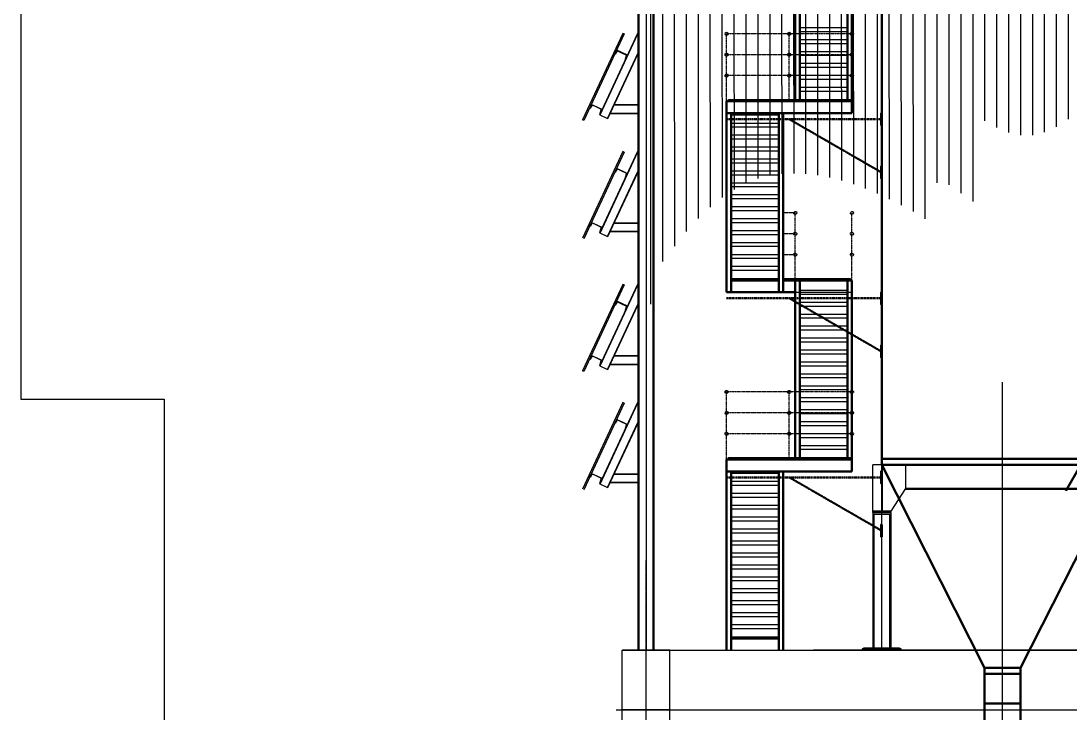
# Model space of a CAD drawing. Header units: millimetres. Extents: x -1263456 to 2767218, y -83310 to 50301.
# Drawn here: x 1071184 to 1088766, y -44784 to -33191 of the extents above; entities that cross this region are included whole.
import ezdxf

# ---------------------------------------------------------------- set-up
doc = ezdxf.new("R2010")
doc.units = ezdxf.units.MM
for name, pattern in [('AM_ISO08W050', [18, 12, -1.5, 3, -1.5]), ('CENTER2', [1.125, 0.75, -0.125, 0.125, -0.125]), ('gen7', [13.75, 9.75, -1.5, 1, -1.5])]:
    doc.linetypes.add(name, pattern=pattern)
doc.layers.get('0').update_dxf_attribs({"color": 255, "lineweight": 50})
for name, color, linetype in [('2', 7, 'Continuous'), ('3', 11, 'Continuous'), ('4', 3, 'Continuous'), ('7', 4, 'gen7'), ('8', 1, 'Continuous'), ('AM-8', 1, 'Continuous'), ('CENTER', 1, 'Continuous'), ('TRATTEGGI', 1, 'Continuous')]:
    doc.layers.add(name, color=color, linetype=linetype)
for name, color, linetype, lineweight in [('AM_0', 7, 'Continuous', 50), ('AM_7', 4, 'AM_ISO08W050', 25), ('AM_8', 1, 'Continuous', 25)]:
    doc.layers.add(name, color=color, linetype=linetype, lineweight=lineweight)
doc.layers.add('AM_VIEWS', color=1, linetype='Continuous', lineweight=25, plot=False)

# ---------------------------------------------------------------- blocks, each defined once
blk = doc.blocks.new('E322')
at = {"layer": 'AM-8'}
for p, q in [((1235654, -27736, 0), (1235016, -26367, 0)), ((1235244, -26382, 0), (1235267, -26372, 0)), ((1235267, -26372, 0), (1235943, -27822, 0)), ((1235649, -27738, 0), (1235016, -26381, 0)), ((1235244, -26382, 0), (1235920, -27832, 0)), ((1235524, -27797, 0), (1235016, -26708, 0)), ((1235519, -27799, 0), (1235016, -26722, 0)), ((1235190, -26739, 0), (1235371, -26654, 0)), ((1235409, -27565, 0), (1235016, -27565, 0)), ((1235412, -27571, 0), (1235016, -27571, 0)), ((1235476, -27709, 0), (1235016, -27709, 0)), ((1235479, -27715, 0), (1235016, -27715, 0)), ((1235654, -27736, 0), (1235524, -27797, 0)), ((1235920, -27832, 0), (1235943, -27822, 0)), ((1235654, -29714, 0), (1235016, -28345, 0)), ((1235649, -29717, 0), (1235016, -28359, 0)), ((1235244, -28361, 0), (1235267, -28350, 0)), ((1235244, -28361, 0), (1235920, -29811, 0)), ((1235267, -28350, 0), (1235943, -29800, 0)), ((1235524, -29775, 0), (1235016, -28686, 0)), ((1235519, -29777, 0), (1235016, -28700, 0)), ((1235409, -29543, 0), (1235016, -29543, 0)), ((1235412, -29549, 0), (1235016, -29549, 0)), ((1235476, -29687, 0), (1235016, -29687, 0)), ((1235479, -29693, 0), (1235016, -29693, 0)), ((1235654, -29714, 0), (1235524, -29775, 0))]:
    blk.add_line(p, q, dxfattribs=at)
at = {"layer": 'AM-8', "elevation": 0}
for points in [[(1235283, -26702), (1235353, -26669, -0.383987), (1235367, -26674), (1235395, -26720, 0.432208), (1235403, -26722), (1235371, -26654), (1235280, -26697), (1235190, -26739), (1235221, -26807, 0.432208), (1235225, -26800), (1235207, -26748, -0.383987), (1235213, -26735)], [(1235705, -27608), (1235775, -27576, -0.383987), (1235789, -27580), (1235817, -27627, 0.432208), (1235825, -27629), (1235793, -27561), (1235703, -27603), (1235612, -27645), (1235644, -27713, 0.432208), (1235648, -27706), (1235630, -27654, -0.383987), (1235636, -27641)], [(1235283, -28680), (1235353, -28648, -0.383987), (1235367, -28652), (1235395, -28699, 0.432208), (1235403, -28701), (1235371, -28633), (1235280, -28675), (1235190, -28717), (1235221, -28785, 0.432208), (1235225, -28778), (1235207, -28726, -0.383987), (1235213, -28713)], [(1235705, -29587), (1235775, -29554, -0.383987), (1235789, -29558), (1235817, -29605, 0.432208), (1235825, -29607), (1235793, -29539), (1235703, -29581), (1235612, -29623), (1235644, -29691, 0.432208), (1235648, -29684), (1235630, -29633, -0.383987), (1235636, -29619)]]:
    blk.add_lwpolyline(points, format="xyb", close=True, dxfattribs=at)
blk = doc.blocks.new('12050716')
at = {"layer": '2'}
for p, q in [((-66113, 44578), (-66663, 44578)), ((-66663, 43798), (-66663, 44578)), ((-66518, 44578), (-66518, 43798)), ((-66508, 44578), (-66518, 44578)), ((-66508, 44578), (-66508, 43798)), ((-66113, 44578), (-66113, 44178)), ((-66508, 44178), (-66518, 44178)), ((-66113, 44178), (-66363, 43798)), ((-66363, 43798), (-66663, 43798)), ((-66663, 43778), (-66663, 43798)), ((-66363, 43778), (-66363, 43798)), ((-66363, 43778), (-66663, 43778))]:
    blk.add_line(p, q, dxfattribs=at)
blk = doc.blocks.new('A$C6376d8b6')
at = {"layer": 'TRATTEGGI'}
h = blk.add_hatch(dxfattribs=at)
h.set_pattern_fill('LINES', color=256, scale=10, angle=90, style=0)
h.set_pattern_definition([(90, (-51441.857, -26131.692), (-25.4, 2e-15), [])])
h.paths.add_polyline_path([(255, 14183), (255, 14153), (2295, 14153), (2295, 14183)])
h = blk.add_hatch(dxfattribs=at)
h.set_pattern_fill('LINES', color=256, scale=10, angle=90, style=0)
h.set_pattern_definition([(90, (-51541.857, -29131.692), (-25.4, 2e-15), [])])
h.paths.add_polyline_path([(300, 11153), (300, 11183), (1100, 11183), (1100, 11153)])
h.paths.add_polyline_path([(2295, 11183), (2295, 11153), (1175, 11153), (1175, 11183)])
h = blk.add_hatch(dxfattribs=at)
h.set_pattern_fill('LINES', color=256, scale=10, angle=90, style=0)
h.set_pattern_definition([(90, (-51441.857, -32131.692), (-25.4, 2e-15), [])])
h.paths.add_polyline_path([(255, 8183), (255, 8153), (2295, 8153), (2295, 8183)])
for p, q in [((1375, 17153), (1375, 14183)), ((1450, 17153), (1450, 14183)), ((2250, 17153), (2250, 14183)), ((2325, 17153), (2325, 13953)), ((2825, 17063), (2825, 8063)), ((225, 14153), (225, 10953)), ((2325, 14153), (225, 14153)), ((225, 13953), (2325, 13953)), ((300, 13953), (300, 10953)), ((1100, 13953), (1100, 10953)), ((1175, 13953), (1175, 10953)), ((1100, 11153), (300, 11153)), ((2325, 11153), (1175, 11153)), ((1375, 11153), (1375, 8183)), ((1450, 11153), (1450, 8183)), ((2250, 11153), (2250, 8183)), ((2325, 11153), (2325, 7953)), ((1375, 10953), (225, 10953)), ((1175, 10953), (1375, 10953)), ((225, 8153), (225, 4953)), ((2325, 8153), (225, 8153)), ((6875, 8163), (2825, 8163)), ((225, 7953), (2325, 7953)), ((300, 7953), (300, 4953)), ((1100, 7953), (1100, 4953)), ((1175, 7953), (1175, 4953)), ((6875, 8063), (2825, 8063)), ((2825, 8063), (4550, 4663)), ((6875, 8063), (5150, 4663)), ((6160, 8063), (5913, 7628)), ((3225, 7663), (6475, 7663)), ((1100, 5153), (300, 5153)), ((4550, 4663), (5150, 4663)), ((4550, 4563), (4550, 4663)), ((5150, 4563), (5150, 4663)), ((4550, 4563), (5150, 4563)), ((4550, 4563), (4550, 4063)), ((5150, 4563), (5150, 4063)), ((4550, 4063), (5150, 4063)), ((4550, 4063), (4550, 3008)), ((5150, 4063), (5150, 3008))]:
    blk.add_line(p, q)
at = {"linetype": 'CENTER2', "ltscale": 0.5}
for p, q in [((2825, 13853), (225, 13853)), ((1275, 13853), (2815, 12964)), ((2815, 12964), (2825, 12964)), ((2825, 10853), (225, 10853)), ((1275, 10853), (2815, 9964)), ((2815, 9964), (2825, 9964)), ((2825, 7853), (225, 7853)), ((1275, 7853), (2825, 6958)), ((2815, 6958), (2825, 6958))]:
    blk.add_line(p, q, dxfattribs=at)
for points in [[(2825, 13953), (2825, 13753), (2815, 13753), (2815, 13953)], [(2825, 12864), (2815, 12864), (2815, 13064), (2825, 13064)], [(2825, 10953), (2825, 10753), (2815, 10753), (2815, 10953)], [(2825, 9864), (2815, 9864), (2815, 10064), (2825, 10064)], [(2825, 7953), (2825, 7753), (2815, 7753), (2815, 7953)], [(2825, 6858), (2815, 6858), (2815, 7058), (2825, 7058)]]:
    blk.add_lwpolyline(points, close=True)
at = {"layer": '3'}
blk.add_line((1375, 10953), (2325, 10953), dxfattribs=at)
at = {"layer": '4'}
for points in [[(1450, 15383), (1450, 15323), (2250, 15323), (2250, 15383)], [(1450, 15183), (1450, 15123), (2250, 15123), (2250, 15183)], [(1450, 14983), (1450, 14923), (2250, 14923), (2250, 14983)], [(1450, 14783), (1450, 14723), (2250, 14723), (2250, 14783)], [(1450, 14583), (1450, 14523), (2250, 14523), (2250, 14583)], [(1450, 14383), (1450, 14323), (2250, 14323), (2250, 14383)], [(255, 14153), (255, 14183), (2295, 14183), (2295, 14153)], [(300, 13783), (300, 13723), (1100, 13723), (1100, 13783)], [(300, 13583), (300, 13523), (1100, 13523), (1100, 13583)], [(300, 13383), (300, 13323), (1100, 13323), (1100, 13383)], [(300, 13183), (300, 13123), (1100, 13123), (1100, 13183)], [(300, 12983), (300, 12923), (1100, 12923), (1100, 12983)], [(300, 12783), (300, 12723), (1100, 12723), (1100, 12783)], [(300, 12583), (300, 12523), (1100, 12523), (1100, 12583)], [(300, 12383), (300, 12323), (1100, 12323), (1100, 12383)], [(300, 12183), (300, 12123), (1100, 12123), (1100, 12183)], [(300, 11983), (300, 11923), (1100, 11923), (1100, 11983)], [(300, 11783), (300, 11723), (1100, 11723), (1100, 11783)], [(300, 11583), (300, 11523), (1100, 11523), (1100, 11583)], [(300, 11383), (300, 11323), (1100, 11323), (1100, 11383)], [(1450, 10983), (1450, 10923), (2250, 10923), (2250, 10983)], [(1450, 10783), (1450, 10723), (2250, 10723), (2250, 10783)], [(1450, 10583), (1450, 10523), (2250, 10523), (2250, 10583)], [(1450, 10383), (1450, 10323), (2250, 10323), (2250, 10383)], [(1450, 10183), (1450, 10123), (2250, 10123), (2250, 10183)], [(1450, 9983), (1450, 9923), (2250, 9923), (2250, 9983)], [(1450, 9783), (1450, 9723), (2250, 9723), (2250, 9783)], [(1450, 9583), (1450, 9523), (2250, 9523), (2250, 9583)], [(1450, 9383), (1450, 9323), (2250, 9323), (2250, 9383)], [(1450, 9183), (1450, 9123), (2250, 9123), (2250, 9183)], [(1450, 8983), (1450, 8923), (2250, 8923), (2250, 8983)], [(1450, 8783), (1450, 8723), (2250, 8723), (2250, 8783)], [(1450, 8583), (1450, 8523), (2250, 8523), (2250, 8583)], [(1450, 8383), (1450, 8323), (2250, 8323), (2250, 8383)], [(255, 8153), (255, 8183), (2295, 8183), (2295, 8153)], [(300, 7783), (300, 7723), (1100, 7723), (1100, 7783)], [(300, 7583), (300, 7523), (1100, 7523), (1100, 7583)], [(300, 7383), (300, 7323), (1100, 7323), (1100, 7383)], [(300, 7183), (300, 7123), (1100, 7123), (1100, 7183)], [(300, 6983), (300, 6923), (1100, 6923), (1100, 6983)], [(300, 6783), (300, 6723), (1100, 6723), (1100, 6783)], [(300, 6583), (300, 6523), (1100, 6523), (1100, 6583)], [(300, 6383), (300, 6323), (1100, 6323), (1100, 6383)], [(300, 6183), (300, 6123), (1100, 6123), (1100, 6183)], [(300, 5983), (300, 5923), (1100, 5923), (1100, 5983)], [(300, 5783), (300, 5723), (1100, 5723), (1100, 5783)], [(300, 5583), (300, 5523), (1100, 5523), (1100, 5583)], [(300, 5383), (300, 5323), (1100, 5323), (1100, 5383)]]:
    blk.add_lwpolyline(points, close=True, dxfattribs=at)
for points in [[(300, 13953), (300, 13923), (1100, 13923), (1100, 13953)], [(300, 11183), (1100, 11183)], [(1100, 11153), (300, 11153)], [(1175, 11183), (2295, 11183), (2295, 11153), (1175, 11153)], [(300, 7953), (300, 7923), (1100, 7923), (1100, 7953)], [(300, 5183), (1100, 5183)], [(1100, 5153), (300, 5153)]]:
    blk.add_lwpolyline(points, dxfattribs=at)
at = {"layer": '4', "lineweight": -3, "elevation": 0}
blk.add_lwpolyline([(3150, 4959), (3150, 4979), (2500, 4979), (2500, 4959)], dxfattribs=at)
at = {"layer": '7', "ltscale": 0.5}
for p, q in [((2325, 15283), (225, 15283)), ((225, 14153), (225, 15283)), ((1275, 14153), (1275, 15283)), ((2325, 14153), (2325, 15283)), ((2325, 14933), (225, 14933)), ((2325, 14583), (225, 14583)), ((1375, 12283), (1175, 12283)), ((1375, 11153), (1375, 12283)), ((2325, 11153), (2325, 12283)), ((1375, 11933), (1175, 11933)), ((1375, 11583), (1175, 11583)), ((2325, 9283), (225, 9283)), ((225, 8153), (225, 9283)), ((1275, 8153), (1275, 9283)), ((2325, 8153), (2325, 9283)), ((2325, 8933), (225, 8933)), ((2325, 8583), (225, 8583))]:
    blk.add_line(p, q, dxfattribs=at)
at = {"layer": '7'}
blk.add_line((4850, 1006), (4850, 9450), dxfattribs=at)
at = {"layer": '7', "lineweight": -3, "ltscale": 0.25}
blk.add_line((2825, 4959, 0), (2825, 8093), dxfattribs=at)
at = {"layer": '7', "ltscale": 0.5}
for centre in [(225, 15283), (1275, 15283), (2325, 15283), (225, 14933), (1275, 14933), (2325, 14933), (225, 14583), (1275, 14583), (2325, 14583), (1375, 12283), (2325, 12283), (1375, 11933), (2325, 11933), (1375, 11583), (2325, 11583), (225, 9283), (1275, 9283), (2325, 9283), (225, 8933), (1275, 8933), (2325, 8933), (225, 8583), (1275, 8583), (2325, 8583)]:
    blk.add_circle(centre, 25, dxfattribs=at)
at = {"layer": '8', "ltscale": 0.5}
for p, q in [((2675, 7263), (2675, 4999, 0)), ((2675, 7263), (2975, 7263)), ((2675, 7238, 0), (2975, 7238, 0)), ((2693, 7238, 0), (2693, 4999, 0)), ((2957, 7238, 0), (2957, 4999, 0)), ((2975, 7263), (2975, 4999, 0))]:
    blk.add_line(p, q, dxfattribs=at)
at = {"layer": '8', "ltscale": 0.5, "elevation": 0}
blk.add_lwpolyline([(2525, 4999), (3125, 4999), (3125, 4979), (2525, 4979)], close=True, dxfattribs=at)
at = {"layer": 'AM_8'}
blk.add_line((14067, 4959, 0), (1683, 4959, 0), dxfattribs=at)
blk.add_blockref('12050716', (69338, -36514))
blk = doc.blocks.new('wew1333')
at = {"layer": 'AM_8'}
for p, q in [((344617, 123397, 0), (344617, 109993, 0)), ((344817, 123397, 0), (344817, 109993, 0)), ((345017, 123397, 0), (345017, 110704, 0)), ((345207, 123407, 0), (345217, 110966, 0)), ((345407, 123407, 0), (345417, 111208, 0)), ((345607, 123407, 0), (345617, 111425, 0)), ((345807, 123407, 0), (345817, 111616, 0)), ((346007, 123407, 0), (346017, 111778, 0)), ((346207, 123407, 0), (346217, 111912, 0)), ((346407, 123407, 0), (346417, 112017, 0)), ((346607, 123407, 0), (346617, 112095, 0)), ((346807, 123407, 0), (346817, 112146, 0)), ((347007, 123407, 0), (347017, 112174, 0)), ((347207, 123407, 0), (347217, 112183, 0)), ((347407, 123407, 0), (347417, 112175, 0)), ((347607, 123407, 0), (347617, 112151, 0)), ((347807, 123407, 0), (347817, 112113, 0)), ((348007, 123407, 0), (348017, 112063, 0)), ((348207, 123407, 0), (348217, 112001, 0)), ((348407, 123407, 0), (348417, 111928, 0)), ((348607, 123407, 0), (348617, 111845, 0)), ((348807, 123407, 0), (348817, 111753, 0)), ((349007, 123407, 0), (349017, 111652, 0)), ((349207, 123407, 0), (349217, 111542, 0)), ((349407, 123407, 0), (349417, 111424, 0)), ((349607, 123407, 0), (349617, 112025, -7)), ((349817, 123397, 0), (349817, 111992, -10)), ((350017, 123397, 0), (350017, 111850, -10)), ((350217, 123397, 0), (350217, 111709, -10)), ((350417, 123397, 0), (350417, 113063, -10)), ((350617, 123397, 0), (350617, 112950, -10)), ((350817, 123397, 0), (350817, 112867, -10)), ((351017, 123397, 0), (351017, 112822, -10)), ((351217, 123397, 0), (351217, 112823, -10)), ((351417, 123397, 0), (351417, 112873, -10)), ((351617, 123397, 0), (351617, 112965, -10)), ((351817, 123397, 0), (351817, 113091, -10))]:
    blk.add_line(p, q, dxfattribs=at)

msp = doc.modelspace()

# ---------------------------------------------------------------- linework, layer by layer
for p, q in [((1081534.9, -43729.7, 1.6), (1081534.9, -24529.7, 0)), ((1081784.9, -43729.7, 1.6), (1081784.9, -24529.7, 0))]:
    msp.add_line(p, q)
at = {"layer": 'AM_7'}
msp.add_line((1081659.9, -71365.8), (1081659.9, -42229.7, 1.3), dxfattribs=at)
at = {"layer": 'AM_8'}
for p, q in [((1081259.9, -43729.7, 1.4), (1097059.9, -43729.7, -0.2)), ((1081259.9, -70529.7, -2.5), (1081259.9, -43729.7, 1.4)), ((1082059.9, -70529.7, -2.5), (1082059.9, -43729.7, 1.4)), ((1081160, -44729.7, 1.4), (1097059.9, -44729.7, -0.2))]:
    msp.add_line(p, q, dxfattribs=at)
at = {"layer": 'AM_8', "const_width": 25}
for points, elevation in [([(1081259.9, -43729.7), (1082059.9, -43729.7)], 1.4), ([(1081659.9, -43728.2), (1081659.9, -44728.2)], -1.8), ([(1081259.9, -44729.7), (1082059.9, -44729.7)], 1.4)]:
    msp.add_lwpolyline(points, dxfattribs=dict(at, elevation=elevation))
at = {"layer": 'AM_VIEWS'}
msp.add_lwpolyline([(1071183.7, -12510.1), (1071183.8, -39525.3), (1073583.8, -39525.3), (1073583.8, -74078.4), (1145377.3, -74078.4), (1145377.3, -67387.6), (1158876, -67387.6), (1158876, -12510.1), (1071183.7, -12510.3)], close=True, dxfattribs=at)
at = {"layer": 'CENTER'}
for p, q in [((1081659.9, -24529.7, 0), (1081659.9, -43729.7, 1.5)), ((1081659.9, -36013.1, 0), (1081659.9, -43729.7, 1.4))]:
    msp.add_line(p, q, dxfattribs=at)

# ---------------------------------------------------------------- block references
at = {"layer": 'AM_0'}
for name, p in [('wew1333', (736917.7, -147927.1, 0)), ('A$C6376d8b6', (1082784.9, -48689.2, 0.1))]:
    msp.add_blockref(name, p, dxfattribs=at)
at = {"layer": 'AM_0', "xscale": -1}
for p in [(2316539.6, -7027.1, 0), (2316539.6, -11231.9, 0)]:
    msp.add_blockref('E322', p, dxfattribs=at)

doc.saveas('drawing.dxf')
